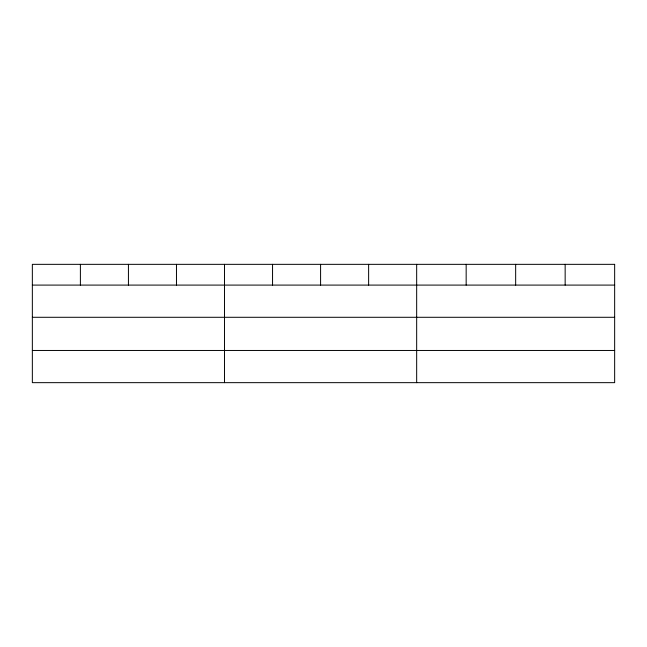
<?xml version="1.0" encoding="UTF-8"?>
<svg xmlns="http://www.w3.org/2000/svg" width="647" height="647" viewBox="0 0 647 647"><rect width="100%" height="100%" fill="white"/><g stroke="black" fill="none" stroke-linecap="round" stroke-linejoin="round"><path stroke-width="0.97" d="M32.35 285.092L614.65 285.092M32.35 317.289L614.65 317.289M32.35 350.464L614.65 350.464M565.154 264.34L565.154 285.092M515.659 264.34L515.659 285.092M466.163 264.34L466.163 285.092M416.668 264.34L416.668 382.66M368.628 264.34L368.628 285.092M320.588 264.34L320.588 285.092M272.549 264.34L272.549 285.092M224.509 264.34L224.509 382.66M176.469 264.34L176.469 285.092M128.429 264.34L128.429 285.092M80.39 264.34L80.39 285.092M614.65 264.34L32.35 264.34L32.35 382.66L614.65 382.66L614.65 264.34"/></g></svg>
